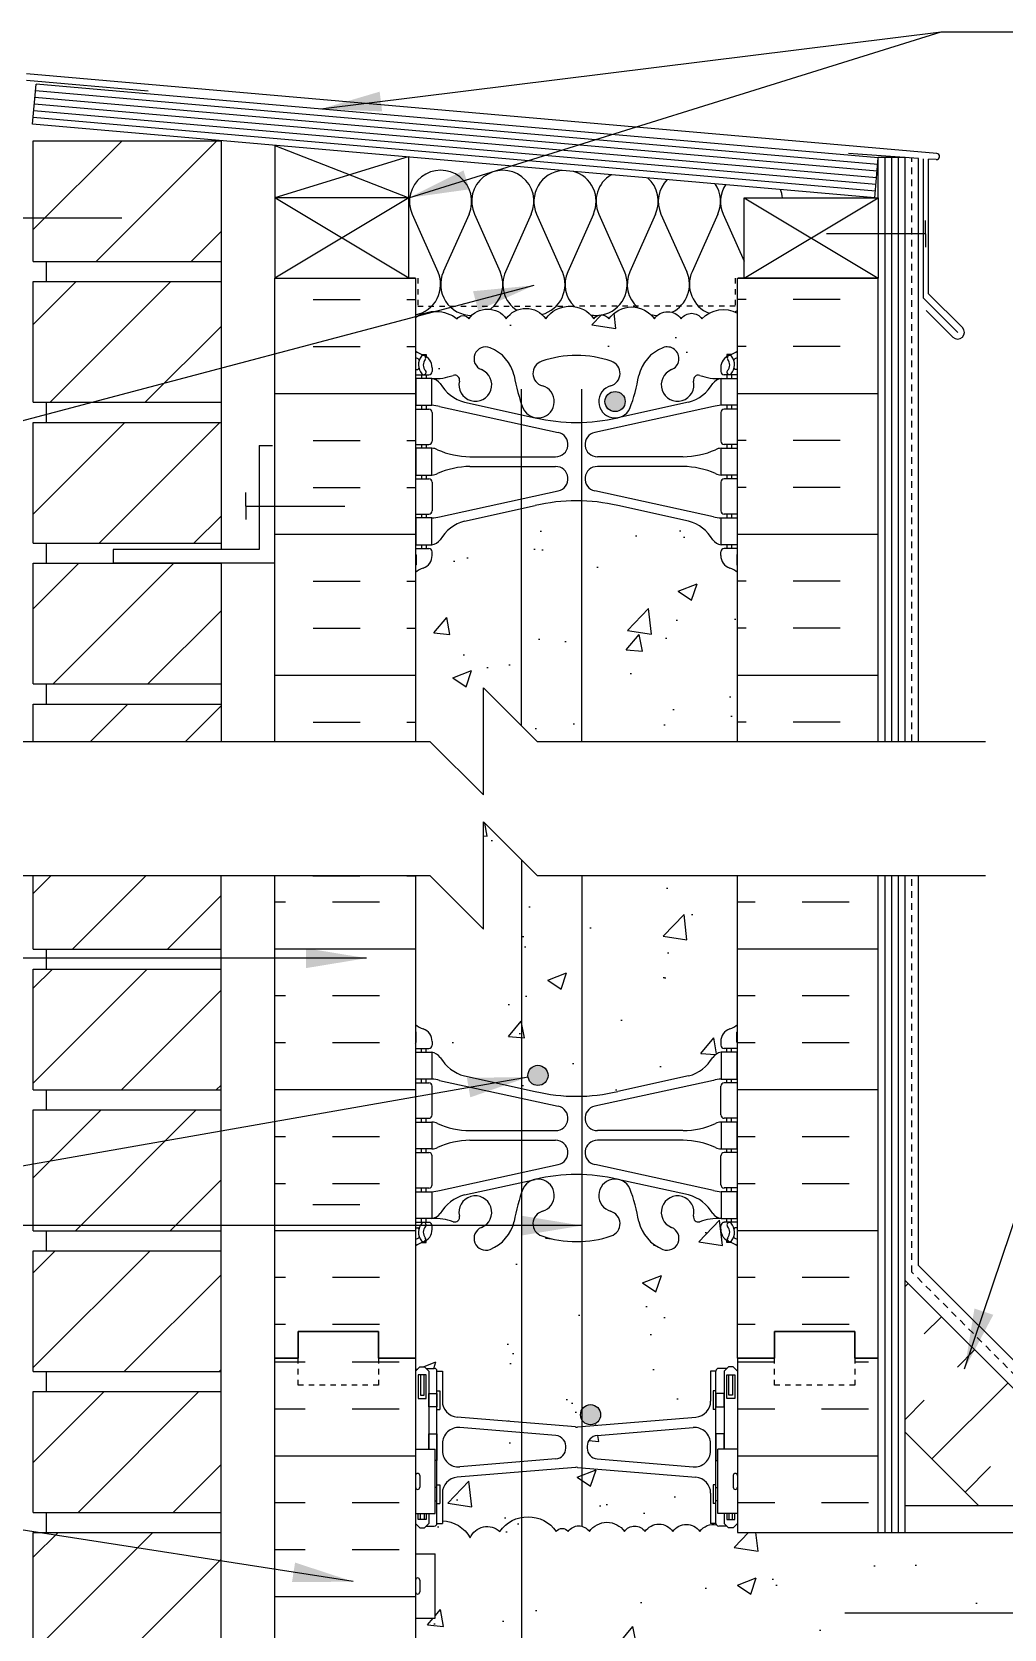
# Model space of a CAD drawing. Header units: inches. Extents: x 167.4 to 219.5, y 85.5 to 173.2.
# Drawn here: x 185.15 to 203.27, y 142.19 to 171.97 of the extents above; entities that cross this region are included whole.
import ezdxf

# ---------------------------------------------------------------- set-up
doc = ezdxf.new("R2010")
doc.units = ezdxf.units.IN
doc.header["$LTSCALE"] = 0.5
doc.header["$MEASUREMENT"] = 0
doc.linetypes.add('DASHED2', pattern=[0.375, 0.25, -0.125])
for name, color, linetype in [('HATCH', 12, 'Continuous'), ('line25', 2, 'Continuous'), ('LINE3', 3, 'Continuous'), ('LINE50', 5, 'Continuous'), ('LINE9', 9, 'Continuous'), ('TEXT', 4, 'Continuous'), ('Web_Edge', 9, 'Continuous')]:
    doc.layers.add(name, color=color, linetype=linetype)
doc.styles.add('DIM', font='romans.shx', dxfattribs={"width": 0.7})
doc.styles.get("Standard").update_dxf_attribs({"font": 'romans.shx', "height": 0.75})
doc.linetypes.add('STEEL', pattern='A,0.5,-0.2,["X",Standard,S=0.1,R=0,X=-0.1,Y=-0.05],-0.1', length=0.8)
doc.dimstyles.new('ext_12', dxfattribs={"dimscale": 12, "dimtxt": 0.09375, "dimasz": 0.09375, "dimexe": 0.09375, "dimexo": 0.0625, "dimgap": 0.0625, "dimtad": 1, "dimdec": 1, "dimzin": 2, "dimdsep": 46, "dimlunit": 4, "dimtxsty": 'DIM', "dimcen": 0.09, "dimdle": 0.09375, "dimclrt": 4, "dimadec": 0, "dimazin": 0, "dimtfac": 1, "dimtdec": 1, "dimtmove": 2, "dimatfit": 3, "dimfxl": 1, "dimfrac": 2, "dimtolj": 1, "dimtzin": 0, "dimarcsym": 0})

msp = doc.modelspace()

# ---------------------------------------------------------------- hatches: boundary and pattern name
at = {"layer": 'HATCH'}
h = msp.add_hatch(dxfattribs=at)
h.set_pattern_fill('ANSI31', color=256, scale=10, style=0)
h.set_pattern_definition([(45, (187.1753, 168.5157), (-0.883883, 0.883883), [])])
h.paths.add_polyline_path([(188.672, 169.937), (185.172, 169.937), (185.172, 167.687), (188.672, 167.687)])
h.paths.add_polyline_path([(188.672, 162.062), (185.172, 162.062), (185.172, 159.812), (188.672, 159.812)])
h.paths.add_polyline_path([(188.672, 164.687), (185.172, 164.687), (185.172, 162.437), (188.672, 162.437)])
h.paths.add_polyline_path([(188.672, 167.312), (185.172, 167.312), (185.172, 165.062), (188.672, 165.062)])
h.paths.add_polyline_path([(188.672, 159.437), (185.172, 159.437), (185.172, 158.742), (188.672, 158.742)])
h.paths.add_polyline_path([(188.672, 156.242), (185.172, 156.242), (185.172, 154.87), (188.672, 154.87)])
h.paths.add_polyline_path([(188.672, 136.12), (185.172, 136.12), (185.172, 133.87), (188.672, 133.87)])
h.paths.add_polyline_path([(188.672, 138.745), (185.172, 138.745), (185.172, 136.495), (188.672, 136.495)])
h.paths.add_polyline_path([(188.672, 141.37), (185.172, 141.37), (185.172, 139.12), (188.672, 139.12)])
h.paths.add_polyline_path([(188.672, 143.995), (185.172, 143.995), (185.172, 141.745), (188.672, 141.745)])
h.paths.add_polyline_path([(188.672, 146.62), (185.172, 146.62), (185.172, 144.37), (188.672, 144.37)])
h.paths.add_polyline_path([(188.672, 149.245), (185.172, 149.245), (185.172, 146.995), (188.672, 146.995)])
h.paths.add_polyline_path([(188.672, 151.87), (185.172, 151.87), (185.172, 149.62), (188.672, 149.62)])
h.paths.add_polyline_path([(188.672, 154.495), (185.172, 154.495), (185.172, 152.245), (188.672, 152.245)])
h.paths.add_polyline_path([(188.672, 120.37), (185.172, 120.37), (185.172, 120.242), (188.672, 120.242)])
h.paths.add_polyline_path([(188.672, 122.995), (185.172, 122.995), (185.172, 120.745), (188.672, 120.745)])
h.paths.add_polyline_path([(188.672, 125.62), (185.172, 125.62), (185.172, 123.37), (188.672, 123.37)])
h.paths.add_polyline_path([(188.672, 128.245), (185.172, 128.245), (185.172, 125.995), (188.672, 125.995)])
h.paths.add_polyline_path([(188.672, 133.495), (185.205, 133.495), (185.172, 133.462), (185.172, 131.245), (188.612, 131.245), (188.672, 131.305)])
h.paths.add_polyline_path([(188.672, 130.87), (185.172, 130.87), (185.172, 128.62), (188.672, 128.62)])
h = msp.add_hatch(dxfattribs=at)
h.set_pattern_fill('INSUL', color=256, scale=7, style=0)
h.set_pattern_definition([(0, (-2733.8644, -246.8998), (0, 2.625), []), (0, (-2733.8644, -246.0248), (0, 2.625), [0.875, -0.875]), (0, (-2733.8644, -245.1498), (0, 2.625), [0.875, -0.875])])
h.paths.add_polyline_path([(189.672, 158.742), (192.297, 158.742), (192.297, 167.374), (189.672, 167.374)])
h = msp.add_hatch(dxfattribs=at)
h.set_pattern_fill('INSUL', color=256, scale=7, style=0)
h.set_pattern_definition([(180, (3124.4587, -246.8998), (0, 2.625), []), (180, (3124.4587, -246.0248), (0, 2.625), [0.875, -0.875]), (180, (3124.4587, -245.1498), (0, 2.625), [0.875, -0.875])])
h.paths.add_polyline_path([(198.297, 158.742), (200.922, 158.742), (200.922, 167.374), (198.297, 167.374)])
h = msp.add_hatch(dxfattribs=at)
h.set_pattern_fill('AR-CONC', color=256, scale=0.5)
h.set_pattern_definition([(50, (0, 0), (3.5863, -0.31376), [0.375, -4.125]), (355, (0, 0), (-0.693757, 3.76096), [0.3, -3.3]), (100.4514, (0.299, -0.026), (2.892544, 3.4472), [0.3187, -3.50571]), (46.1842, (0, 1), (5.33621, -0.827596), [0.5625, -6.1875]), (96.6356, (0.4447, 0.931), (4.67331, 4.87059), [0.47805, -5.25857]), (351.1842, (0, 1), (4.67331, 4.87059), [0.45, -4.95]), (21, (0.5, 0.75), (2.984535, -2.013094), [0.375, -4.125]), (326, (0.5, 0.75), (1.216577, 3.62575), [0.3, -3.3]), (71.4514, (0.7487, 0.5822), (4.20111, 1.612656), [0.3187, -3.50571]), (37.5, (0, 0), (0.060799, 1.664469), [0, -3.26, 0, -3.35, 0, -3.3125]), (7.5, (0, 0), (1.315348, 1.972059), [0, -1.91, 0, -3.185, 0, -1.2625]), (327.5, (-1.115, 0), (2.669112, -0.1127744), [0, -1.25, 0, -3.9, 0, -5.175]), (317.5, (-1.615, 0), (2.91593, 0.500525), [0, -1.625, 0, -2.59, 0, -3.675])])
h.paths.add_polyline_path([(198.297, 123.023, 0.082415), (198.154, 123.102, -0.317837), (197.987, 123.338), (197.987, 123.405, -0.414214), (198.05, 123.468), (198.097, 123.468), (198.097, 123.538), (197.992, 123.538, -0.188973), (197.836, 123.633, 0.196323), (197.387, 123.979), (196.065, 124.27, 0.057795), (195.297, 124.359, 0.057795), (194.529, 124.27), (193.207, 123.979, 0.196323), (192.758, 123.633, -0.188973), (192.602, 123.538), (192.497, 123.538), (192.497, 123.468), (192.545, 123.468, -0.414214), (192.607, 123.405), (192.607, 123.338, -0.317837), (192.44, 123.102, 0.082415), (192.297, 123.023), (192.297, 120.242), (193.297, 119.242), (193.297, 121.242), (194.297, 120.242), (198.297, 120.242)])
h.paths.add_polyline_path([(196.731, 133.49, 0.520567), (195.681, 133.49, 0.520567), (195.46, 133.49, 0.520567), (195.064, 133.49, 0.520567), (194.41, 133.49, 0.520567), (194.028, 133.49, 0.520567), (193.506, 133.49, 0.520567), (193.005, 133.49, 0.204172), (192.802, 133.617, 0.339117), (193.072, 133.371), (195.281, 133.188, 0.04154), (195.314, 133.188), (197.522, 133.371, 0.390098), (197.797, 133.67), (197.797, 133.688, 0.257048), (197.282, 133.373, 0.520567)])
h.paths.add_polyline_path([(197.932, 131.344, -0.327813), (197.897, 131.391), (197.797, 131.391), (197.797, 131.952, 0.390098), (197.522, 132.251), (195.314, 132.435, 0.04154), (195.281, 132.435), (193.072, 132.251, 0.390098), (192.797, 131.952), (192.797, 131.391), (192.697, 131.391, -0.327813), (192.662, 131.344), (192.662, 130.937), (192.297, 130.937), (192.297, 129.242), (192.297, 127.153, 0.064398), (192.407, 127.087), (192.497, 127.087), (192.497, 127.045, -0.249069), (192.607, 126.838), (192.607, 126.77, -0.414214), (192.545, 126.708), (192.497, 126.708), (192.497, 126.638), (192.602, 126.638, 0.10046), (192.996, 126.695, -0.601435), (193.115, 126.59, 2.182095), (193.525, 126.803, -1), (193.689, 127.212, -0.24438), (194.137, 126.691, 0.053157), (194.303, 126.077, 0.223253), (194.503, 125.912), (194.523, 125.908, 0.955472), (194.661, 126.501, -0.735593), (194.649, 126.959, -0.082755), (195.297, 127.067, -0.082755), (195.946, 126.959, -0.735593), (195.933, 126.501, 0.955472), (196.071, 125.908), (196.091, 125.912, 0.223253), (196.291, 126.077, 0.053157), (196.457, 126.691, -0.24438), (196.905, 127.212, -1), (197.069, 126.803, 2.182095), (197.479, 126.59, -0.601435), (197.598, 126.695, 0.10046), (197.992, 126.638), (198.097, 126.638), (198.097, 126.708), (198.05, 126.708, -0.414214), (197.987, 126.77), (197.987, 126.838, -0.249069), (198.097, 127.045), (198.097, 127.087), (198.187, 127.087, 0.064398), (198.297, 127.153), (198.297, 129.242), (198.297, 130.937), (197.932, 130.937)])
h.paths.add_polyline_path([(195.097, 132.794), (195.097, 132.829, 0.390098), (194.914, 133.028), (193.122, 133.177, 0.438748), (192.797, 132.878), (192.797, 132.744, 0.438748), (193.122, 132.445), (194.914, 132.594, 0.390098)])
h.paths.add_polyline_path([(197.797, 132.878, 0.438748), (197.472, 133.177), (195.681, 133.028, 0.390098), (195.497, 132.829), (195.497, 132.794, 0.390098), (195.681, 132.594), (197.472, 132.445, 0.438748), (197.797, 132.744)])
h.paths.add_polyline_path([(198.297, 140.492), (198.297, 141.992), (217.193, 141.992), (217.193, 143.992), (198.297, 143.992), (198.297, 144.164), (198.217, 144.084), (198.127, 144.084), (198.097, 144.114), (197.947, 144.114, -0.259583), (197.905, 144.138, 0.297004), (197.596, 144.014, 0.520567), (197.094, 144.014, 0.520567), (196.573, 144.014, 0.520567), (196.191, 144.014, 0.520567), (195.537, 144.014, 0.520567), (195.14, 144.014, 0.520567), (194.92, 144.014, 0.520567), (193.869, 144.014, 0.520567), (193.318, 143.896, 0.259788), (192.797, 144.212), (192.797, 144.164), (192.697, 144.164, -0.414214), (192.647, 144.114), (192.497, 144.114), (192.467, 144.084), (192.377, 144.084), (192.297, 144.164), (192.297, 143.597), (192.662, 143.597), (192.662, 142.397), (192.297, 142.397), (192.297, 141.647), (192.662, 141.647), (192.662, 140.447), (192.297, 140.447), (192.297, 139.697), (192.662, 139.697), (192.662, 138.617), (192.297, 138.617), (192.297, 137.867), (192.662, 137.867), (192.662, 136.787), (192.297, 136.787), (192.297, 136.037), (192.662, 136.037), (192.662, 134.837), (192.297, 134.837), (192.297, 134.231), (192.377, 134.311), (192.467, 134.311), (192.497, 134.281), (192.647, 134.281, -0.414214), (192.697, 134.231), (192.797, 134.231), (192.797, 133.67, 0.045025), (192.802, 133.617, -0.204172), (193.005, 133.49, -0.520567), (193.506, 133.49, -0.520567), (194.028, 133.49, -0.520567), (194.41, 133.49, -0.520567), (195.064, 133.49, -0.520567), (195.46, 133.49, -0.520567), (195.681, 133.49, -0.520567), (196.731, 133.49, -0.520567), (197.282, 133.373, -0.257048), (197.797, 133.688), (197.797, 134.231), (197.897, 134.231, -0.414214), (197.947, 134.281), (198.097, 134.281), (198.127, 134.311), (198.217, 134.311), (198.297, 134.231), (198.297, 134.492), (198.297, 135.992)])
h.paths.add_polyline_path([(197.522, 145.024), (195.314, 145.208, 0.04154), (195.281, 145.208), (193.072, 145.024, 0.390098), (192.797, 144.725), (192.797, 144.212, -0.259788), (193.318, 143.896, -0.520567), (193.869, 144.014, -0.520567), (194.92, 144.014, -0.520567), (195.14, 144.014, -0.520567), (195.537, 144.014, -0.520567), (196.191, 144.014, -0.520567), (196.573, 144.014, -0.520567), (197.094, 144.014, -0.520567), (197.596, 144.014, -0.297004), (197.905, 144.138, -0.139619), (197.897, 144.164), (197.797, 144.164), (197.797, 144.725, 0.390098)])
h.paths.add_polyline_path([(194.914, 145.801), (193.122, 145.95, 0.438748), (192.797, 145.651), (192.797, 145.517, 0.438748), (193.122, 145.218), (194.914, 145.368, 0.390098), (195.097, 145.567, 0.431992)])
h.paths.add_polyline_path([(197.797, 145.651, 0.438748), (197.472, 145.95), (195.681, 145.801, 0.390098), (195.497, 145.602), (195.497, 145.567, 0.390098), (195.681, 145.368), (197.472, 145.218, 0.438748), (197.797, 145.517)])
h.paths.add_polyline_path([(197.797, 147.004), (197.897, 147.004, -0.414214), (197.947, 147.054), (198.097, 147.054), (198.127, 147.084), (198.217, 147.084), (198.297, 147.004), (198.297, 147.242), (198.297, 149.331, 0.064398), (198.187, 149.397), (198.097, 149.397), (198.097, 149.439, -0.249069), (197.987, 149.646), (197.987, 149.713, -0.414214), (198.05, 149.776), (198.097, 149.776), (198.097, 149.846), (197.992, 149.846, 0.10046), (197.598, 149.788, -0.601435), (197.479, 149.893, 2.182095), (197.069, 149.68, -1), (196.905, 149.272, -0.24438), (196.457, 149.793, 0.053157), (196.291, 150.407, 0.223253), (196.091, 150.572), (196.071, 150.576, 0.955472), (195.933, 149.982, -0.735593), (195.946, 149.524, -0.082755), (195.297, 149.416, -0.082755), (194.649, 149.524, -0.735593), (194.661, 149.982, 0.955472), (194.523, 150.576), (194.503, 150.572, 0.223253), (194.303, 150.407, 0.053157), (194.137, 149.793, -0.24438), (193.689, 149.272, -1), (193.525, 149.68, 2.182095), (193.115, 149.893, -0.601435), (192.996, 149.788, 0.10046), (192.602, 149.846), (192.497, 149.846), (192.497, 149.776), (192.545, 149.776, -0.414214), (192.607, 149.713), (192.607, 149.646, -0.249069), (192.497, 149.439), (192.497, 149.397), (192.407, 149.397, 0.064398), (192.297, 149.331), (192.297, 147.242), (192.297, 147.004), (192.377, 147.084), (192.467, 147.084), (192.497, 147.054), (192.647, 147.054, -0.414214), (192.697, 147.004), (192.797, 147.004), (192.797, 146.444, 0.390098), (193.072, 146.145), (195.281, 145.961, 0.04154), (195.314, 145.961), (197.522, 146.145, 0.390098), (197.797, 146.444)])
h.paths.add_polyline_path([(198.297, 156.242), (194.561, 156.242), (193.561, 157.242), (193.561, 155.242), (192.561, 156.242), (192.297, 156.242), (192.297, 153.46, 0.082415), (192.44, 153.381, -0.317837), (192.607, 153.146), (192.607, 153.078, -0.414214), (192.545, 153.016), (192.497, 153.016), (192.497, 152.946), (192.602, 152.946, -0.188973), (192.758, 152.851, 0.196323), (193.207, 152.505), (194.529, 152.214, 0.057795), (195.297, 152.125, 0.057795), (196.065, 152.214), (197.387, 152.505, 0.196323), (197.836, 152.851, -0.188973), (197.992, 152.946), (198.097, 152.946), (198.097, 153.016), (198.05, 153.016, -0.414214), (197.987, 153.078), (197.987, 153.146, -0.317837), (198.154, 153.381, 0.082415), (198.297, 153.46)])
h.paths.add_polyline_path([(198.297, 161.891, 0.082415), (198.154, 161.97, -0.317837), (197.987, 162.206), (197.987, 162.273, -0.414214), (198.05, 162.336), (198.097, 162.336), (198.097, 162.406), (197.992, 162.406, -0.188973), (197.836, 162.501, 0.196323), (197.387, 162.847), (196.065, 163.138, 0.057795), (195.297, 163.227, 0.057795), (194.529, 163.138), (193.207, 162.847, 0.196323), (192.758, 162.501, -0.188973), (192.602, 162.406), (192.497, 162.406), (192.497, 162.336), (192.545, 162.336, -0.414214), (192.607, 162.273), (192.607, 162.206, -0.317837), (192.44, 161.97, 0.082415), (192.297, 161.891), (192.297, 158.742), (192.561, 158.742), (193.561, 157.742), (193.561, 159.742), (194.561, 158.742), (198.297, 158.742)])
h.paths.add_polyline_path([(198.297, 166.725, 0.336749), (197.635, 166.62, 0.520567), (197.248, 166.62, 0.520567), (196.748, 166.62, 0.520567), (195.902, 166.62, 0.520567), (195.62, 166.62, 0.520567), (194.725, 166.62, 0.520567), (193.986, 166.62, 0.520567), (193.293, 166.62, 0.520567), (193.072, 166.62, 0.321585), (192.297, 166.645), (192.297, 166.021, 0.064398), (192.407, 165.955), (192.497, 165.955), (192.497, 165.913, -0.249069), (192.607, 165.706), (192.607, 165.638, -0.414214), (192.545, 165.576), (192.497, 165.576), (192.497, 165.506), (192.602, 165.506, 0.10046), (192.996, 165.563, -0.601435), (193.115, 165.458, 2.182095), (193.525, 165.671, -1), (193.689, 166.08, -0.24438), (194.137, 165.559, 0.053157), (194.303, 164.945, 0.223253), (194.503, 164.78), (194.523, 164.776, 0.955472), (194.661, 165.369, -0.735593), (194.649, 165.827, -0.082755), (195.297, 165.935, -0.082755), (195.946, 165.827, -0.735593), (195.933, 165.369, 0.955472), (196.071, 164.776), (196.091, 164.78, 0.223253), (196.291, 164.945, 0.053157), (196.457, 165.559, -0.24438), (196.905, 166.08, -1), (197.069, 165.671, 2.182095), (197.479, 165.458, -0.601435), (197.598, 165.563, 0.10046), (197.992, 165.506), (198.097, 165.506), (198.097, 165.576), (198.05, 165.576, -0.414214), (197.987, 165.638), (197.987, 165.706, -0.249069), (198.097, 165.913), (198.097, 165.955), (198.187, 165.955, 0.064398), (198.297, 166.021)])
h = msp.add_hatch(dxfattribs=at)
h.set_pattern_fill('INSUL', color=256, scale=7, style=0)
h.paths.add_polyline_path([(192.297, 156.232), (192.136, 156.232), (189.672, 156.235), (189.672, 147.242), (190.11, 147.242), (190.11, 147.742), (191.61, 147.742), (191.61, 147.242), (192.297, 147.242)])
h.paths.add_polyline_path([(200.922, 156.242), (198.297, 156.242), (198.297, 147.242), (198.985, 147.242), (198.985, 147.742), (200.485, 147.742), (200.485, 147.242), (200.922, 147.242)])
h = msp.add_hatch(dxfattribs=at)
h.set_pattern_fill('INSUL', color=256, scale=7, angle=45, style=0)
h.set_pattern_definition([(45, (94.119, -14.4093), (-1.856155, 1.856155), []), (45, (93.5003, -13.7906), (-1.856155, 1.856155), [0.875, -0.875]), (45, (92.8816, -13.172), (-1.856155, 1.856155), [0.875, -0.875])])
h.paths.add_polyline_path([(202.67, 144.617), (205.499, 144.617), (201.422, 148.694), (201.422, 145.865)])
h = msp.add_hatch(dxfattribs=at)
h.set_pattern_fill('INSUL', color=256, scale=7, style=0)
h.set_pattern_definition([(0, (199.864, 145.4237), (0, 2.625), []), (0, (199.864, 146.2987), (0, 2.625), [0.875, -0.875]), (0, (199.864, 147.1737), (0, 2.625), [0.875, -0.875])])
h.paths.add_polyline_path([(200.922, 147.242), (200.485, 147.242), (200.485, 146.742), (198.985, 146.742), (198.985, 147.242), (198.297, 147.242), (198.297, 143.992), (200.922, 143.992)])
h.paths.add_polyline_path([(198.297, 129.242), (198.985, 129.242), (198.985, 129.742), (200.485, 129.742), (200.485, 129.242), (200.922, 129.242), (200.922, 134.492), (198.297, 134.492)])
h.paths.add_polyline_path([(189.672, 129.242), (190.11, 129.242), (190.11, 129.742), (191.61, 129.742), (191.61, 129.242), (192.297, 129.242), (192.297, 147.242), (191.61, 147.242), (191.61, 147.742), (190.11, 147.742), (190.11, 147.242), (189.672, 147.242)])
at = {"layer": 'LINE3'}
h = msp.add_hatch(color=256, dxfattribs=at)
h.paths.add_polyline_path([(196.2, 165.11, 0.831395), (195.831, 165.11)])
h.paths.add_polyline_path([(196.203, 165.076, 0.045935), (196.2, 165.11), (195.831, 165.11, 0.045935), (195.828, 165.076, 1)])
for points in [[(194.766, 152.515, 1), (194.391, 152.515, 1)], [(195.747, 146.19, 1), (195.372, 146.19, 1)]]:
    msp.add_hatch(color=256, dxfattribs=at).paths.add_polyline_path(points)

# ---------------------------------------------------------------- linework, layer by layer
at = {"layer": 'HATCH'}
for p, q in [((202.013, 169.701), (185.047, 171.186)), ((187.312, 170.862), (185.047, 171.06)), ((200.889, 169.247), (185.193, 170.621)), ((200.9, 169.372), (185.204, 170.745)), ((200.911, 169.496), (185.215, 170.87)), ((200.867, 168.998), (185.172, 170.372)), ((200.878, 169.123), (185.182, 170.496)), ((189.672, 169.852), (192.172, 168.874)), ((201.672, 169.608), (200.365, 169.699)), ((192.162, 169.635), (189.672, 168.874)), ((201.047, 158.742), (201.047, 169.625)), ((201.172, 158.742), (201.172, 169.625)), ((201.297, 158.742), (201.297, 169.625)), ((201.672, 158.742), (201.672, 169.608)), ((201.766, 167.003), (201.766, 169.6)), ((202.003, 169.588), (201.86, 169.597)), ((201.86, 167.086), (201.86, 169.597)), ((192.172, 167.374), (189.672, 168.874)), ((192.172, 168.874), (189.672, 167.374)), ((198.422, 167.374), (200.922, 168.874)), ((198.422, 168.874), (200.922, 167.374)), ((192.235, 168.57), (192.715, 167.497)), ((193.294, 168.571), (192.815, 167.497)), ((193.394, 168.57), (193.874, 167.497)), ((194.453, 168.571), (193.974, 167.497)), ((194.554, 168.57), (195.033, 167.497)), ((195.613, 168.571), (195.134, 167.497)), ((195.713, 168.57), (196.192, 167.497)), ((196.772, 168.571), (196.293, 167.497)), ((196.872, 168.57), (197.351, 167.497)), ((197.931, 168.571), (197.452, 167.497)), ((198.032, 168.57), (198.422, 167.696)), ((201.86, 167.086), (202.491, 166.455)), ((201.766, 167.003), (202.402, 166.366)), ((201.815, 166.776), (202.314, 166.278)), ((190.386, 156.232), (191.261, 156.232)), ((192.136, 156.232), (192.297, 156.232)), ((200.209, 156.232), (199.334, 156.232)), ((201.047, 143.992), (201.047, 156.242)), ((201.172, 143.992), (201.172, 156.242)), ((201.297, 143.992), (201.297, 156.242)), ((201.672, 148.974), (201.672, 156.242)), ((190.386, 150.107), (191.261, 150.107)), ((205.779, 144.867), (201.672, 148.974))]:
    msp.add_line(p, q, dxfattribs=at)
at = {"layer": 'HATCH', "color": 6, "linetype": 'DASHED2', "ltscale": 0.5}
for points in [[(190.985, 167.374), (192.341, 167.374), (192.341, 166.853), (195.297, 166.853)], [(199.61, 167.374), (198.253, 167.374), (198.253, 166.853), (195.297, 166.853)]]:
    msp.add_lwpolyline(points, dxfattribs=at)
at = {"layer": 'HATCH'}
for points in [[(192.297, 166.645, -0.321585), (193.072, 166.62, -0.520567), (193.293, 166.62, -0.520567), (193.986, 166.62, -0.520567), (194.725, 166.62, -0.520567), (195.62, 166.62, -0.520567), (195.902, 166.62, -0.520567), (196.748, 166.62, -0.520567), (197.248, 166.62, -0.520567), (197.635, 166.62, -0.336749), (198.297, 166.725)], [(192.797, 144.212, -0.259788), (193.318, 143.896, -0.520567), (193.869, 144.014, -0.520567), (194.92, 144.014, -0.520567), (195.14, 144.014, -0.520567), (195.537, 144.014, -0.520567), (196.191, 144.014, -0.520567), (196.573, 144.014, -0.520567), (197.094, 144.014, -0.520567), (197.596, 144.014, -0.297004), (197.905, 144.138)]]:
    msp.add_lwpolyline(points, format="xyb", dxfattribs=at)
for centre, radius, start, end in [((202.008, 169.645), 0.0567, 265, 85), ((192.765, 168.807), 0.58, 335.9664, 204.0694), ((193.924, 168.807), 0.58, 335.9664, 204.0694), ((195.083, 168.807), 0.58, 95.5654, 204.0694), ((195.083, 168.807), 0.58, 335.9664, 74.4346), ((196.242, 168.807), 0.58, 121.0207, 204.0694), ((196.242, 168.807), 0.58, 335.9664, 48.9793), ((197.401, 168.807), 0.58, 135.6124, 204.0694), ((197.401, 168.807), 0.58, 335.9664, 34.3876), ((198.561, 168.807), 0.58, 147.5967, 204.0694), ((198.561, 168.807), 0.58, 6.6407, 22.4033), ((192.185, 167.261), 0.58, 281.1403, 24.0694), ((193.345, 167.261), 0.58, 155.9664, 270), ((193.344, 167.261), 0.58, 306.8576, 24.0694), ((194.504, 167.261), 0.58, 155.9664, 236.3673), ((194.504, 167.261), 0.58, 284.902, 24.0694), ((195.663, 167.261), 0.58, 155.9664, 225.678), ((195.663, 167.261), 0.58, 281.4231, 24.0694), ((196.822, 167.261), 0.58, 155.9664, 228.2793), ((196.822, 167.261), 0.58, 296.0284, 24.0694), ((197.982, 167.261), 0.58, 155.9664, 248.3593), ((197.982, 167.261), 0.58, 297.6798, 302.977), ((193.344, 167.261), 0.58, 270, 270.0458), ((195.663, 167.261), 0.58, 259.8878, 270), ((195.663, 167.261), 0.58, 270, 273.6965), ((196.822, 167.261), 0.58, 255.8368, 268.3302), ((202.402, 166.366), 0.125, 225, 45)]:
    msp.add_arc(centre, radius, start, end, dxfattribs=at)
at = {"layer": 'line25'}
for p, q in [((185.161, 170.247), (185.226, 170.994)), ((200.922, 169.621), (185.226, 170.994)), ((200.856, 168.874), (185.161, 170.247)), ((185.172, 167.687), (185.172, 169.937)), ((185.172, 169.937), (188.672, 169.937)), ((188.672, 169.937), (188.672, 162.317)), ((189.672, 169.852), (189.672, 167.374)), ((192.172, 167.374), (192.172, 169.634)), ((200.856, 168.874), (200.922, 169.621)), ((200.922, 168.874), (200.922, 169.625)), ((201.422, 169.625), (200.922, 169.625)), ((201.422, 158.742), (201.422, 169.625)), ((192.172, 168.874), (189.672, 168.874)), ((185.172, 167.687), (188.672, 167.687)), ((185.422, 167.312), (185.422, 167.687)), ((185.422, 167.312), (185.422, 167.687)), ((189.672, 167.374), (192.172, 167.374)), ((192.297, 167.374), (192.172, 167.374)), ((192.297, 167.374), (192.297, 158.742)), ((198.297, 167.374), (198.422, 167.374)), ((198.297, 158.742), (198.297, 167.374)), ((185.172, 165.062), (185.172, 167.312)), ((185.172, 167.312), (188.672, 167.312)), ((185.172, 165.062), (188.672, 165.062)), ((185.422, 164.687), (185.422, 165.062)), ((185.422, 164.687), (185.422, 165.062)), ((185.172, 162.437), (185.172, 164.687)), ((185.172, 164.687), (188.672, 164.687)), ((185.172, 162.437), (188.672, 162.437)), ((185.422, 162.062), (185.422, 162.437)), ((185.422, 162.062), (185.422, 162.437)), ((185.172, 159.812), (185.172, 162.062)), ((185.172, 162.062), (188.672, 162.062)), ((188.672, 162.067), (188.672, 158.742)), ((185.172, 159.812), (188.672, 159.812)), ((185.422, 159.437), (185.422, 159.812)), ((185.422, 159.437), (185.422, 159.812)), ((185.172, 158.742), (185.172, 159.437)), ((185.172, 159.437), (188.672, 159.437)), ((185.172, 154.87), (185.172, 156.242)), ((188.672, 128.495), (188.672, 156.242)), ((192.297, 156.242), (192.297, 147.242)), ((198.297, 147.242), (198.297, 156.242)), ((201.422, 143.992), (201.422, 156.242)), ((185.172, 154.87), (188.672, 154.87)), ((185.422, 154.495), (185.422, 154.87)), ((185.172, 154.495), (188.672, 154.495)), ((185.172, 152.245), (185.172, 154.495)), ((185.172, 152.245), (188.672, 152.245)), ((185.422, 151.87), (185.422, 152.245)), ((185.172, 151.87), (188.672, 151.87)), ((185.172, 149.62), (185.172, 151.87)), ((185.172, 149.62), (188.672, 149.62)), ((185.422, 149.245), (185.422, 149.62)), ((185.172, 149.245), (188.672, 149.245)), ((185.172, 146.995), (185.172, 149.245)), ((205.624, 144.492), (201.422, 148.694)), ((192.297, 147.242), (192.297, 129.242)), ((198.297, 147.242), (198.297, 143.992)), ((185.172, 146.995), (188.672, 146.995)), ((185.422, 146.62), (185.422, 146.995)), ((185.172, 146.62), (188.672, 146.62)), ((185.172, 144.37), (185.172, 146.62)), ((202.795, 144.492), (201.422, 145.865)), ((192.297, 145.547), (192.662, 145.547)), ((192.662, 144.347), (192.662, 145.547)), ((198.297, 145.547), (197.932, 145.547)), ((197.932, 144.347), (197.932, 145.547)), ((185.172, 144.37), (188.672, 144.37)), ((185.422, 143.995), (185.422, 144.37)), ((192.297, 144.347), (192.662, 144.347)), ((198.297, 144.347), (197.932, 144.347)), ((185.172, 143.995), (188.672, 143.995)), ((185.172, 141.745), (185.172, 143.995)), ((198.297, 143.992), (217.193, 143.992)), ((192.297, 143.597), (192.662, 143.597)), ((192.662, 142.397), (192.662, 143.597)), ((192.297, 142.397), (192.662, 142.397))]:
    msp.add_line(p, q, dxfattribs=at)
msp.add_lwpolyline([(200.922, 168.874), (200.922, 167.374), (198.422, 167.374), (198.422, 168.874)], close=True, dxfattribs=at)
at = {"layer": 'LINE3'}
for p, q in [((194.274, 159.029), (194.274, 165.305)), ((195.397, 158.742), (195.397, 165.305)), ((194.274, 156.529), (194.274, 120.265)), ((195.397, 156.242), (195.397, 144.11))]:
    msp.add_line(p, q, dxfattribs=at)
at = {"layer": 'LINE3', "linetype": 'STEEL'}
msp.add_line((217.193, 142.492), (200.297, 142.492), dxfattribs=at)
at = {"layer": 'LINE3'}
for centre in [(196.016, 165.076), (194.579, 152.515), (195.559, 146.19)]:
    msp.add_circle(centre, 0.188, dxfattribs=at)
at = {"layer": 'LINE50', "color": 9, "linetype": 'DASHED2'}
for p, q in [((201.547, 158.742), (201.547, 169.616)), ((201.547, 148.849), (201.547, 156.242)), ((205.717, 144.679), (201.547, 148.849))]:
    msp.add_line(p, q, dxfattribs=at)
at = {"layer": 'LINE50'}
for p, q in [((189.672, 167.374), (192.297, 167.374)), ((189.672, 158.742), (189.672, 167.374)), ((198.297, 167.374), (200.922, 167.374)), ((200.922, 158.742), (200.922, 167.374)), ((189.672, 147.242), (189.672, 156.242)), ((200.922, 147.242), (200.922, 156.242)), ((189.672, 129.242), (189.672, 147.242)), ((200.922, 143.992), (200.922, 147.242))]:
    msp.add_line(p, q, dxfattribs=at)
for points in [[(189.672, 147.242), (190.11, 147.242), (190.11, 147.742), (191.61, 147.742), (191.61, 147.242), (192.297, 147.242)], [(192.297, 147.242), (191.61, 147.242), (191.61, 147.742), (190.11, 147.742), (190.11, 147.242), (189.672, 147.242)], [(200.922, 147.242), (200.485, 147.242), (200.485, 147.742), (198.985, 147.742), (198.985, 147.242), (198.297, 147.242)], [(198.297, 147.242), (198.985, 147.242), (198.985, 147.742), (200.485, 147.742), (200.485, 147.242), (200.922, 147.242)]]:
    msp.add_lwpolyline(points, dxfattribs=at)
at = {"layer": 'LINE9'}
for p, q in [((184.978, 168.499), (186.824, 168.499)), ((201.8, 168.203), (201.8, 168.453)), ((201.8, 168.203), (199.954, 168.203)), ((201.8, 168.203), (201.8, 167.953)), ((189.384, 164.254), (189.384, 162.317)), ((189.384, 164.254), (189.634, 164.254)), ((189.134, 163.129), (189.134, 163.379)), ((189.134, 163.129), (190.98, 163.129)), ((189.134, 163.129), (189.134, 162.879)), ((189.384, 162.317), (186.662, 162.317)), ((186.662, 162.317), (186.662, 162.067)), ((186.662, 162.067), (189.662, 162.067)), ((193.561, 157.742), (193.561, 159.742)), ((194.561, 158.742), (193.561, 159.742)), ((184.2, 158.742), (192.561, 158.742)), ((192.561, 158.742), (193.561, 157.742)), ((194.561, 158.742), (202.922, 158.742)), ((193.561, 155.242), (193.561, 157.242)), ((194.561, 156.242), (193.561, 157.242)), ((184.2, 156.242), (192.561, 156.242)), ((192.561, 156.242), (193.561, 155.242)), ((194.561, 156.242), (202.922, 156.242)), ((192.297, 147.004), (192.377, 147.084)), ((192.377, 147.084), (192.467, 147.084)), ((192.547, 147.004), (192.467, 147.084)), ((198.047, 147.004), (198.127, 147.084)), ((198.217, 147.084), (198.127, 147.084)), ((198.297, 147.004), (198.217, 147.084)), ((192.497, 147.054), (192.647, 147.054)), ((192.547, 147.054), (192.647, 147.054)), ((192.547, 147.004), (192.547, 145.547)), ((192.697, 147.004), (192.797, 147.004)), ((192.697, 144.164), (192.697, 147.004)), ((192.697, 146.984), (192.697, 146.984)), ((192.797, 147.004), (192.797, 146.444)), ((197.797, 147.004), (197.797, 146.444)), ((197.897, 147.004), (197.797, 147.004)), ((197.897, 144.164), (197.897, 147.004)), ((197.897, 146.984), (197.897, 146.984)), ((198.047, 147.054), (197.947, 147.054)), ((198.097, 147.054), (197.947, 147.054)), ((198.047, 147.004), (198.047, 145.547)), ((192.697, 146.634), (192.747, 146.634)), ((192.747, 146.634), (192.747, 146.284)), ((197.897, 146.634), (197.847, 146.634)), ((197.847, 146.634), (197.847, 146.284)), ((192.697, 146.284), (192.747, 146.284)), ((197.897, 146.284), (197.847, 146.284)), ((195.281, 145.961), (193.072, 146.145)), ((194.914, 145.801), (193.122, 145.95)), ((195.314, 145.961), (197.522, 146.145)), ((195.681, 145.801), (197.472, 145.95)), ((192.797, 145.651), (192.797, 145.517)), ((195.497, 145.602), (195.497, 145.567)), ((197.797, 145.517), (197.797, 145.651)), ((194.914, 145.368), (193.122, 145.218)), ((195.681, 145.368), (197.472, 145.218)), ((192.297, 145.057), (192.297, 144.837)), ((192.297, 145.002), (192.297, 145.002)), ((192.337, 145.097), (192.337, 145.097)), ((192.377, 145.057), (192.377, 144.837)), ((195.281, 145.208), (193.072, 145.024)), ((195.314, 145.208), (197.522, 145.024)), ((198.217, 145.057), (198.217, 144.837)), ((198.217, 145.002), (198.217, 145.002)), ((198.257, 145.097), (198.257, 145.097)), ((198.297, 145.057), (198.297, 144.837)), ((192.297, 144.892), (192.297, 144.892)), ((192.337, 144.797), (192.337, 144.797)), ((192.697, 144.884), (192.747, 144.884)), ((192.747, 144.884), (192.747, 144.534)), ((192.797, 144.725), (192.797, 144.164)), ((197.797, 144.725), (197.797, 144.164)), ((197.847, 144.884), (197.847, 144.534)), ((197.897, 144.884), (197.847, 144.884)), ((198.217, 144.892), (198.217, 144.892)), ((198.257, 144.797), (198.257, 144.797)), ((192.697, 144.534), (192.747, 144.534)), ((197.897, 144.534), (197.847, 144.534)), ((192.297, 144.164), (192.377, 144.084)), ((192.547, 144.164), (192.467, 144.084)), ((192.497, 144.114), (192.647, 144.114)), ((192.547, 144.347), (192.547, 144.164)), ((192.547, 144.114), (192.647, 144.114)), ((192.697, 144.164), (192.797, 144.164)), ((197.897, 144.164), (197.797, 144.164)), ((198.097, 144.114), (197.947, 144.114)), ((198.047, 144.114), (197.947, 144.114)), ((198.047, 144.347), (198.047, 144.164)), ((198.047, 144.164), (198.127, 144.084)), ((198.297, 144.164), (198.217, 144.084)), ((192.377, 144.084), (192.467, 144.084)), ((198.217, 144.084), (198.127, 144.084)), ((192.297, 143.107), (192.297, 142.887)), ((192.297, 143.052), (192.297, 143.052)), ((192.297, 142.942), (192.297, 142.942)), ((192.337, 143.147), (192.337, 143.147)), ((192.377, 143.107), (192.377, 142.887)), ((192.337, 142.847), (192.337, 142.847))]:
    msp.add_line(p, q, dxfattribs=at)
at = {"layer": 'LINE9', "linetype": 'DASHED2', "ltscale": 0.15}
for points in [[(191.61, 147.242), (191.61, 147.242), (191.61, 146.742), (190.11, 146.742), (190.11, 147.242), (190.11, 147.242)], [(200.485, 147.242), (200.485, 147.242), (200.485, 146.742), (198.985, 146.742), (198.985, 147.242), (198.985, 147.242)]]:
    msp.add_lwpolyline(points, dxfattribs=at)
at = {"layer": 'LINE9'}
for points in [[(192.347, 146.494), (192.497, 146.494), (192.497, 146.934), (192.347, 146.934)], [(192.387, 146.554), (192.457, 146.554), (192.457, 146.934), (192.387, 146.934)], [(198.247, 146.494), (198.097, 146.494), (198.097, 146.934), (198.247, 146.934)], [(198.207, 146.554), (198.137, 146.554), (198.137, 146.934), (198.207, 146.934)], [(192.697, 146.334), (192.547, 146.334), (192.547, 146.584), (192.697, 146.584)], [(197.897, 146.334), (198.047, 146.334), (198.047, 146.584), (197.897, 146.584)]]:
    msp.add_lwpolyline(points, close=True, dxfattribs=at)
for points in [[(192.547, 145.547), (192.547, 145.834), (192.697, 145.834), (192.697, 145.334), (192.662, 145.334)], [(198.047, 145.547), (198.047, 145.834), (197.897, 145.834), (197.897, 145.334), (197.932, 145.334)], [(192.662, 144.584), (192.697, 144.584), (192.697, 144.834), (192.662, 144.834)], [(197.932, 144.584), (197.897, 144.584), (197.897, 144.834), (197.932, 144.834)], [(217.193, 144.492), (201.422, 144.492)], [(192.497, 144.347), (192.497, 144.234), (192.347, 144.234), (192.347, 144.347)], [(192.457, 144.347), (192.457, 144.234), (192.387, 144.234), (192.387, 144.347)], [(198.097, 144.347), (198.097, 144.234), (198.247, 144.234), (198.247, 144.347)], [(198.137, 144.347), (198.137, 144.234), (198.207, 144.234), (198.207, 144.347)]]:
    msp.add_lwpolyline(points, dxfattribs=at)
for centre, radius, start, end in [((192.647, 147.004), 0.05, 0, 90), ((197.947, 147.004), 0.05, 90, 180), ((193.097, 146.444), 0.3, 180, 265.2426), ((197.497, 146.444), 0.3, 274.7574, 0), ((193.097, 145.651), 0.3, 85.2426, 180), ((195.297, 146.16), 0.2, 265.2426, 274.7574), ((197.497, 145.651), 0.3, 0, 94.7574), ((194.895, 145.598), 0.204, 351.3017, 84.7575), ((195.697, 145.602), 0.2, 94.7574, 180), ((193.097, 145.517), 0.3, 180, 274.7574), ((194.897, 145.567), 0.2, 274.7574, 0), ((195.697, 145.567), 0.2, 180, 265.2426), ((197.497, 145.517), 0.3, 265.2426, 0), ((192.337, 145.057), 0.04, 90, 180), ((192.337, 145.057), 0.04, 0, 90), ((193.097, 144.725), 0.3, 94.7574, 180), ((195.297, 145.009), 0.2, 85.2426, 94.7574), ((197.497, 144.725), 0.3, 0, 85.2426), ((198.257, 145.057), 0.04, 90, 180), ((198.257, 145.057), 0.04, 0, 90), ((192.337, 144.837), 0.04, 180, 270), ((192.337, 144.837), 0.04, 270, 0), ((198.257, 144.837), 0.04, 180, 270), ((198.257, 144.837), 0.04, 270, 0), ((192.647, 144.164), 0.05, 270, 0), ((197.947, 144.164), 0.05, 180, 270), ((192.337, 143.107), 0.04, 90, 180), ((192.337, 143.107), 0.04, 0, 90), ((192.337, 142.887), 0.04, 180, 270), ((192.337, 142.887), 0.04, 270, 0)]:
    msp.add_arc(centre, radius, start, end, dxfattribs=at)
at = {"layer": 'Web_Edge'}
for p, q in [((192.407, 165.955), (192.497, 165.955)), ((192.497, 165.955), (192.497, 165.913)), ((198.187, 165.955), (198.097, 165.955)), ((198.097, 165.955), (198.097, 165.913)), ((192.297, 165.676), (192.339, 165.676)), ((192.297, 165.576), (192.545, 165.576)), ((192.407, 165.576), (192.407, 165.506)), ((192.497, 165.576), (192.497, 165.506)), ((192.607, 165.706), (192.607, 165.638)), ((197.987, 165.706), (197.987, 165.638)), ((198.297, 165.576), (198.05, 165.576)), ((198.097, 165.576), (198.097, 165.506)), ((198.187, 165.576), (198.187, 165.506)), ((198.297, 165.676), (198.255, 165.676)), ((192.297, 164.936), (192.545, 164.936)), ((192.407, 165.006), (192.407, 164.936)), ((192.497, 165.006), (192.497, 164.936)), ((192.746, 164.982), (194.957, 164.501)), ((193.207, 165.065), (194.529, 164.774)), ((197.848, 164.982), (195.637, 164.501)), ((197.387, 165.065), (196.065, 164.774)), ((198.297, 164.936), (198.05, 164.936)), ((198.097, 165.006), (198.097, 164.936)), ((198.187, 165.006), (198.187, 164.936)), ((192.607, 164.873), (192.607, 164.338)), ((197.987, 164.873), (197.987, 164.338)), ((192.297, 164.276), (192.545, 164.276)), ((192.407, 164.276), (192.407, 164.206)), ((192.497, 164.276), (192.497, 164.206)), ((193.312, 164.046), (194.908, 164.046)), ((197.282, 164.046), (195.686, 164.046)), ((198.297, 164.276), (198.05, 164.276)), ((198.097, 164.276), (198.097, 164.206)), ((198.187, 164.276), (198.187, 164.206)), ((193.312, 163.866), (194.908, 163.866)), ((197.282, 163.866), (195.686, 163.866)), ((192.297, 163.636), (192.545, 163.636)), ((192.407, 163.706), (192.407, 163.636)), ((192.497, 163.706), (192.497, 163.636)), ((192.607, 163.573), (192.607, 163.038)), ((197.987, 163.573), (197.987, 163.038)), ((198.297, 163.636), (198.05, 163.636)), ((198.097, 163.706), (198.097, 163.636)), ((198.187, 163.706), (198.187, 163.636)), ((192.746, 162.93), (194.957, 163.411)), ((197.848, 162.93), (195.637, 163.411)), ((192.297, 162.976), (192.545, 162.976)), ((192.407, 162.976), (192.407, 162.906)), ((192.497, 162.976), (192.497, 162.906)), ((193.207, 162.847), (194.529, 163.138)), ((197.387, 162.847), (196.065, 163.138)), ((198.297, 162.976), (198.05, 162.976)), ((198.097, 162.976), (198.097, 162.906)), ((198.187, 162.976), (198.187, 162.906)), ((192.297, 162.336), (192.545, 162.336)), ((192.407, 162.406), (192.407, 162.336)), ((192.497, 162.406), (192.497, 162.336)), ((192.607, 162.206), (192.607, 162.273)), ((197.987, 162.206), (197.987, 162.273)), ((198.297, 162.336), (198.05, 162.336)), ((198.097, 162.406), (198.097, 162.336)), ((198.187, 162.406), (198.187, 162.336)), ((192.307, 162.216), (192.307, 162.03)), ((198.287, 162.216), (198.287, 162.03)), ((192.307, 153.136), (192.307, 153.322)), ((192.607, 153.146), (192.607, 153.078)), ((197.987, 153.146), (197.987, 153.078)), ((198.287, 153.136), (198.287, 153.322)), ((192.297, 153.016), (192.545, 153.016)), ((192.407, 152.946), (192.407, 153.016)), ((192.497, 152.946), (192.497, 153.016)), ((198.297, 153.016), (198.05, 153.016)), ((198.097, 152.946), (198.097, 153.016)), ((198.187, 152.946), (198.187, 153.016)), ((192.407, 152.376), (192.407, 152.446)), ((192.497, 152.376), (192.497, 152.446)), ((193.207, 152.505), (194.529, 152.214)), ((197.387, 152.505), (196.065, 152.214)), ((198.097, 152.376), (198.097, 152.446)), ((198.187, 152.376), (198.187, 152.446)), ((192.297, 152.376), (192.545, 152.376)), ((192.607, 151.778), (192.607, 152.313)), ((192.746, 152.422), (194.957, 151.94)), ((197.848, 152.422), (195.637, 151.94)), ((197.987, 151.778), (197.987, 152.313)), ((198.297, 152.376), (198.05, 152.376)), ((192.297, 151.716), (192.545, 151.716)), ((192.407, 151.646), (192.407, 151.716)), ((192.497, 151.646), (192.497, 151.716)), ((198.297, 151.716), (198.05, 151.716)), ((198.097, 151.646), (198.097, 151.716)), ((198.187, 151.646), (198.187, 151.716)), ((193.312, 151.486), (194.908, 151.486)), ((193.312, 151.306), (194.908, 151.306)), ((197.282, 151.486), (195.686, 151.486)), ((197.282, 151.306), (195.686, 151.306)), ((192.297, 151.076), (192.545, 151.076)), ((192.407, 151.076), (192.407, 151.146)), ((192.497, 151.076), (192.497, 151.146)), ((192.607, 150.478), (192.607, 151.013)), ((197.987, 150.478), (197.987, 151.013)), ((198.297, 151.076), (198.05, 151.076)), ((198.097, 151.076), (198.097, 151.146)), ((198.187, 151.076), (198.187, 151.146)), ((192.746, 150.369), (194.957, 150.851)), ((197.848, 150.369), (195.637, 150.851)), ((192.297, 150.416), (192.545, 150.416)), ((192.407, 150.346), (192.407, 150.416)), ((192.497, 150.346), (192.497, 150.416)), ((193.207, 150.287), (194.529, 150.577)), ((197.387, 150.287), (196.065, 150.577)), ((198.297, 150.416), (198.05, 150.416)), ((198.097, 150.346), (198.097, 150.416)), ((198.187, 150.346), (198.187, 150.416)), ((192.297, 149.776), (192.545, 149.776)), ((192.407, 149.776), (192.407, 149.846)), ((192.497, 149.776), (192.497, 149.846)), ((198.297, 149.776), (198.05, 149.776)), ((198.097, 149.776), (198.097, 149.846)), ((198.187, 149.776), (198.187, 149.846)), ((192.297, 149.676), (192.339, 149.676)), ((192.607, 149.646), (192.607, 149.713)), ((197.987, 149.646), (197.987, 149.713)), ((198.297, 149.676), (198.255, 149.676)), ((192.407, 149.397), (192.497, 149.397)), ((192.497, 149.397), (192.497, 149.439)), ((198.097, 149.397), (198.097, 149.439)), ((198.187, 149.397), (198.097, 149.397))]:
    msp.add_line(p, q, dxfattribs=at)
for points in [[(192.302, 165.006), (192.602, 165.006), (192.602, 165.506), (192.302, 165.506)], [(198.292, 165.006), (197.992, 165.006), (197.992, 165.506), (198.292, 165.506)], [(192.302, 163.706), (192.602, 163.706), (192.602, 164.206), (192.302, 164.206)], [(198.292, 163.706), (197.992, 163.706), (197.992, 164.206), (198.292, 164.206)], [(192.302, 162.406), (192.602, 162.406), (192.602, 162.906), (192.302, 162.906)], [(198.292, 162.406), (197.992, 162.406), (197.992, 162.906), (198.292, 162.906)], [(192.302, 152.946), (192.602, 152.946), (192.602, 152.446), (192.302, 152.446)], [(198.292, 152.946), (197.992, 152.946), (197.992, 152.446), (198.292, 152.446)], [(192.302, 151.646), (192.602, 151.646), (192.602, 151.146), (192.302, 151.146)], [(198.292, 151.646), (197.992, 151.646), (197.992, 151.146), (198.292, 151.146)], [(192.302, 150.346), (192.602, 150.346), (192.602, 149.846), (192.302, 149.846)], [(198.292, 150.346), (197.992, 150.346), (197.992, 149.846), (198.292, 149.846)]]:
    msp.add_lwpolyline(points, close=True, dxfattribs=at)
for centre, radius, start, end in [((192.607, 166.413), 0.5, 231.6833, 250.5288), ((192.607, 166.413), 0.6, 238.8907, 245.0748), ((192.601, 165.76), 0.25, 140.1145, 222.4609), ((192.346, 165.851), 0.02, 340.7916, 65.0748), ((192.443, 165.891), 0.045, 319.1879, 141.448), ((192.357, 165.706), 0.25, 0, 70.5288), ((192.601, 165.76), 0.16, 140.0001, 222.4609), ((193.607, 165.875), 0.22, 68.1963, 248.1963), ((193.412, 165.388), 0.745, 13.2652, 68.1963), ((195.297, 163.935), 2, 90, 108.923), ((195.297, 163.935), 2, 71.077, 90), ((197.182, 165.388), 0.745, 111.8037, 166.7348), ((196.987, 165.875), 0.22, 291.8037, 111.8037), ((198.237, 165.706), 0.25, 109.4712, 180), ((198.151, 165.891), 0.045, 38.552, 220.8121), ((197.993, 165.76), 0.16, 317.5391, 39.9999), ((197.987, 166.413), 0.5, 289.4712, 308.3167), ((197.993, 165.76), 0.25, 317.5391, 39.8855), ((198.248, 165.851), 0.02, 114.9252, 199.2084), ((197.987, 166.413), 0.6, 294.9252, 301.1093), ((192.339, 165.696), 0.02, 270, 14.1541), ((192.45, 165.622), 0.045, 222.4609, 42.4609), ((192.545, 165.638), 0.0625, 270, 0), ((192.658, 166.504), 1, 266.7879, 289.9067), ((193.028, 165.479), 0.09, 346.6795, 108.8651), ((193.412, 165.388), 0.305, 166.6795, 68.1963), ((197.1, 166.03), 3, 189.0273, 201.1984), ((194.726, 165.6), 0.24, 108.923, 254.2747), ((195.868, 165.6), 0.24, 285.7253, 71.077), ((193.494, 166.03), 3, 338.8016, 350.9727), ((197.182, 165.388), 0.305, 111.8037, 13.3205), ((197.567, 165.479), 0.09, 71.1349, 193.3205), ((197.936, 166.504), 1, 250.0933, 273.2121), ((198.05, 165.638), 0.0625, 180, 270), ((198.145, 165.622), 0.045, 137.5391, 317.5391), ((198.255, 165.696), 0.02, 165.8459, 270), ((192.559, 165.26), 0.25, 37.2777, 80.0823), ((193.407, 165.788), 0.75, 210.155, 254.5838), ((194.579, 165.076), 0.305, 205.3782, 74.2747), ((196.016, 165.076), 0.305, 105.7253, 334.6218), ((197.188, 165.788), 0.75, 285.4162, 329.845), ((198.035, 165.26), 0.25, 99.9177, 142.7223), ((192.545, 164.873), 0.0625, 0, 90), ((192.511, 164.01), 1, 76.4291, 84.7991), ((198.083, 164.01), 1, 95.2009, 103.5709), ((198.05, 164.873), 0.0625, 90, 180), ((195.297, 168.041), 3.356, 256.7692, 270), ((195.297, 168.041), 3.356, 270, 283.2308), ((194.908, 164.276), 0.23, 270, 77.6055), ((195.686, 164.276), 0.23, 102.3945, 270), ((192.545, 164.338), 0.0625, 270, 0), ((192.598, 163.987), 0.219, 60.4937, 88.92), ((193.342, 165.646), 1.6, 246.5673, 268.9203), ((197.252, 165.646), 1.6, 271.0797, 293.4327), ((197.996, 163.987), 0.219, 91.08, 119.5063), ((198.05, 164.338), 0.0625, 180, 270), ((193.342, 162.266), 1.6, 91.0797, 113.4327), ((193.342, 162.266), 1.6, 91.0797, 113.4327), ((194.908, 163.636), 0.23, 282.3945, 90), ((195.686, 163.636), 0.23, 90, 257.6055), ((197.252, 162.266), 1.6, 66.5673, 88.9203), ((197.252, 162.266), 1.6, 66.5673, 88.9203), ((192.545, 163.573), 0.0625, 0, 90), ((192.598, 163.925), 0.219, 271.08, 299.5063), ((192.598, 163.925), 0.219, 271.08, 299.5063), ((197.996, 163.925), 0.219, 240.4937, 268.92), ((197.996, 163.925), 0.219, 240.4937, 268.92), ((198.05, 163.573), 0.0625, 90, 180), ((195.297, 159.87), 3.356, 90, 103.2308), ((195.297, 159.87), 3.356, 76.7692, 90), ((192.545, 163.038), 0.0625, 270, 0), ((192.511, 163.902), 1, 275.2009, 283.5709), ((198.083, 163.902), 1, 256.4291, 264.7991), ((198.05, 163.038), 0.0625, 180, 270), ((193.407, 162.124), 0.75, 105.4162, 149.845), ((197.188, 162.124), 0.75, 30.155, 74.5838), ((192.545, 162.273), 0.0625, 360, 90), ((192.559, 162.652), 0.25, 279.9177, 322.7223), ((198.035, 162.652), 0.25, 217.2777, 260.0823), ((198.05, 162.273), 0.0625, 90, 180), ((192.287, 162.216), 0.02, 0, 60.012), ((192.287, 162.03), 0.02, 301.073, 0), ((192.607, 161.499), 0.6, 121.073, 121.1093), ((192.607, 161.499), 0.5, 109.4712, 128.3167), ((192.357, 162.206), 0.25, 289.4712, 360), ((198.237, 162.206), 0.25, 180, 250.5288), ((197.987, 161.499), 0.5, 51.6833, 70.5288), ((198.307, 162.216), 0.02, 119.988, 180), ((198.307, 162.03), 0.02, 180, 238.927), ((197.987, 161.499), 0.6, 58.8907, 58.927), ((192.607, 153.853), 0.5, 231.6833, 250.5288), ((192.287, 153.322), 0.02, 360, 58.927), ((192.607, 153.853), 0.6, 238.8907, 238.927), ((192.357, 153.146), 0.25, 0, 70.5288), ((198.237, 153.146), 0.25, 109.4712, 180), ((197.987, 153.853), 0.5, 289.4712, 308.3167), ((198.307, 153.322), 0.02, 121.073, 180), ((197.987, 153.853), 0.6, 301.073, 301.1093), ((192.287, 153.136), 0.02, 299.988, 360), ((192.545, 153.078), 0.0625, 270, 0), ((198.05, 153.078), 0.0625, 180, 270), ((198.307, 153.136), 0.02, 180, 240.012), ((192.559, 152.699), 0.25, 37.2777, 80.0823), ((193.407, 153.228), 0.75, 210.155, 254.5838), ((197.188, 153.228), 0.75, 285.4162, 329.845), ((198.035, 152.699), 0.25, 99.9177, 142.7223), ((192.511, 151.45), 1, 76.4291, 84.7991), ((198.083, 151.45), 1, 95.2009, 103.5709), ((192.545, 152.313), 0.0625, 0, 90), ((195.297, 155.481), 3.356, 256.7692, 270), ((195.297, 155.481), 3.356, 270, 283.2308), ((198.05, 152.313), 0.0625, 90, 180), ((194.908, 151.716), 0.23, 270, 77.6055), ((195.686, 151.716), 0.23, 102.3945, 270), ((192.545, 151.778), 0.0625, 270, 0), ((192.598, 151.427), 0.219, 60.4937, 88.92), ((192.598, 151.427), 0.219, 60.4937, 88.92), ((193.342, 153.085), 1.6, 246.5673, 268.9203), ((193.342, 153.085), 1.6, 246.5673, 268.9203), ((197.252, 153.085), 1.6, 271.0797, 293.4327), ((197.252, 153.085), 1.6, 271.0797, 293.4327), ((197.996, 151.427), 0.219, 91.08, 119.5063), ((197.996, 151.427), 0.219, 91.08, 119.5063), ((198.05, 151.778), 0.0625, 180, 270), ((193.342, 149.706), 1.6, 91.0797, 113.4327), ((194.908, 151.076), 0.23, 282.3945, 90), ((195.686, 151.076), 0.23, 90, 257.6055), ((197.252, 149.706), 1.6, 66.5673, 88.9203), ((192.545, 151.013), 0.0625, 0, 90), ((192.598, 151.364), 0.219, 271.08, 299.5063), ((197.996, 151.364), 0.219, 240.4937, 268.92), ((198.05, 151.013), 0.0625, 90, 180), ((195.297, 147.31), 3.356, 90, 103.2308), ((195.297, 147.31), 3.356, 76.7692, 90), ((192.545, 150.478), 0.0625, 270, 0), ((192.511, 151.342), 1, 275.2009, 283.5709), ((197.1, 149.322), 3, 158.8016, 170.9727), ((194.579, 150.276), 0.305, 285.7253, 154.6218), ((196.016, 150.276), 0.305, 25.3782, 254.2747), ((193.494, 149.322), 3, 9.0273, 21.1984), ((198.083, 151.342), 1, 256.4291, 264.7991), ((198.05, 150.478), 0.0625, 180, 270), ((193.407, 149.564), 0.75, 105.4162, 149.845), ((193.412, 149.964), 0.305, 291.8037, 193.3205), ((197.182, 149.964), 0.305, 346.6795, 248.1963), ((197.188, 149.564), 0.75, 30.155, 74.5838), ((192.601, 149.591), 0.25, 137.5391, 219.8855), ((192.45, 149.729), 0.045, 317.5391, 137.5391), ((192.545, 149.713), 0.0625, 360, 90), ((192.559, 150.092), 0.25, 279.9177, 322.7223), ((192.658, 148.847), 1, 70.0933, 93.2121), ((193.028, 149.873), 0.09, 251.1349, 13.3205), ((193.412, 149.964), 0.745, 291.8037, 346.7348), ((194.726, 149.751), 0.24, 105.7253, 251.077), ((195.868, 149.751), 0.24, 288.923, 74.2747), ((197.182, 149.964), 0.745, 193.2652, 248.1963), ((197.567, 149.873), 0.09, 166.6795, 288.8651), ((197.936, 148.847), 1, 86.7879, 109.9067), ((198.035, 150.092), 0.25, 217.2777, 260.0823), ((198.05, 149.713), 0.0625, 90, 180), ((198.145, 149.729), 0.045, 42.4609, 222.4609), ((197.993, 149.591), 0.25, 320.1145, 42.4609), ((192.607, 148.939), 0.6, 114.9252, 121.1093), ((192.339, 149.656), 0.02, 345.8459, 90), ((192.346, 149.501), 0.02, 294.9252, 19.2084), ((192.443, 149.46), 0.045, 218.552, 40.8121), ((192.357, 149.646), 0.25, 289.4712, 360), ((192.601, 149.591), 0.16, 137.5391, 219.9999), ((193.607, 149.476), 0.22, 111.8037, 291.8037), ((195.297, 151.416), 2, 251.077, 270), ((195.297, 151.416), 2, 270, 288.923), ((196.987, 149.476), 0.22, 248.1963, 68.1963), ((198.237, 149.646), 0.25, 180, 250.5288), ((198.151, 149.46), 0.045, 139.1879, 321.448), ((197.993, 149.591), 0.16, 320.0001, 42.4609), ((198.248, 149.501), 0.02, 160.7916, 245.0748), ((198.255, 149.656), 0.02, 90, 194.1541), ((197.987, 148.939), 0.6, 58.8907, 65.0748), ((192.607, 148.939), 0.5, 109.4712, 128.3167), ((197.987, 148.939), 0.5, 51.6833, 70.5288)]:
    msp.add_arc(centre, radius, start, end, dxfattribs=at)

# ---------------------------------------------------------------- leaders
at = {"layer": 'TEXT'}
for points, override in [([(190.535, 170.53), (202.091, 171.966), (207.18, 171.966)], {"dimgap": 0.0625, "dimtad": 0}), ([(192.172, 168.874), (202.091, 171.966)], {"dimgap": 0.0625, "dimtad": 0}), ([(194.504, 167.242), (182.756, 164.131), (178.516, 164.131)], {"dimtad": 0}), ([(191.383, 154.7), (180.187, 154.7)], {"dimgap": 0.0625, "dimtad": 0}), ([(202.531, 147.044), (205.044, 154.523), (209.791, 154.523)], {"dimgap": 0.0625, "dimtad": 0}), ([(194.394, 152.483), (178.669, 149.715), (174.655, 149.715)], {"dimgap": 0.0625, "dimtad": 0}), ([(195.397, 149.715), (178.669, 149.715)], {"dimgap": 0.0625, "dimtad": 0}), ([(191.135, 143.078), (181.711, 144.548), (179.129, 144.548)], {"dimgap": 0.0625, "dimtad": 0})]:
    msp.add_leader(points, dimstyle='ext_12', override=override, dxfattribs=at)

doc.saveas('drawing.dxf')
